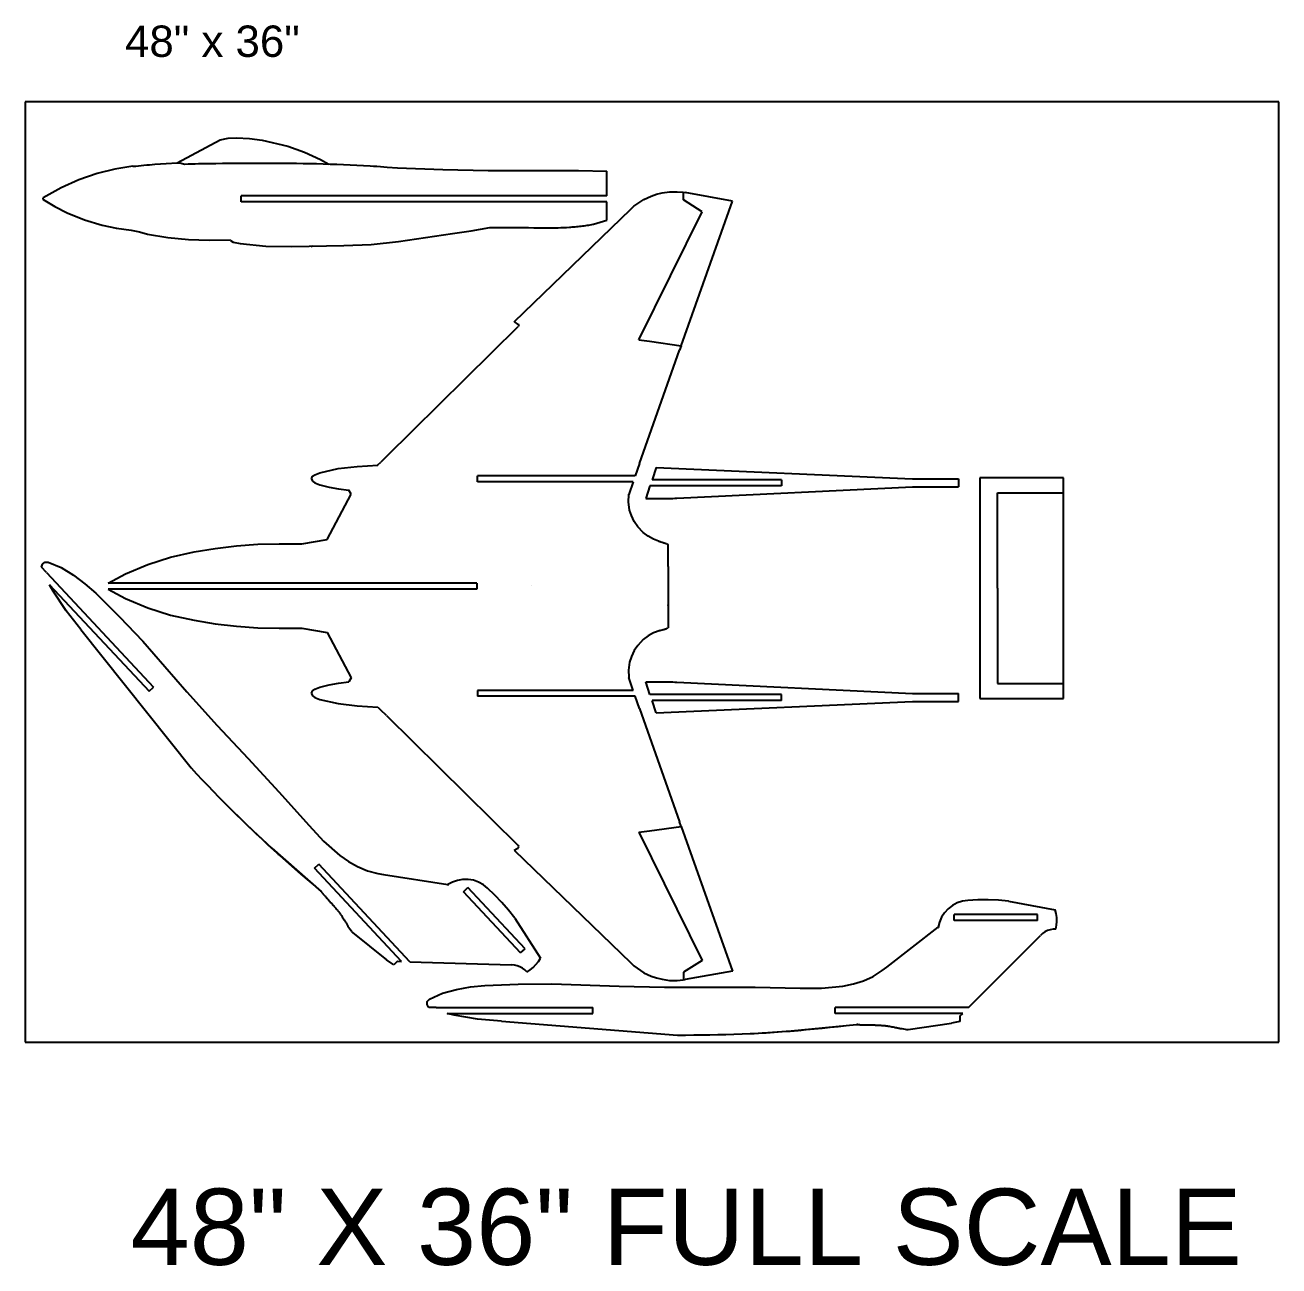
# Model space of a CAD drawing. Header units: inches. Extents: x 17 to 413, y 34 to 164.
# Drawn here: x 207.05 to 255.05, y 35.82 to 83.33 of the extents above; entities that cross this region are included whole.
import ezdxf

# ---------------------------------------------------------------- set-up
doc = ezdxf.new("R2010")
doc.units = ezdxf.units.IN
doc.header["$MEASUREMENT"] = 0
doc.linetypes.add('CENTERX2', pattern=[4, 2.5, -0.5, 0.5, -0.5])
for name, color, linetype in [('GLASS', 120, 'Continuous'), ('Layer 1', 7, 'Continuous'), ('MISC', 210, 'CENTERX2')]:
    doc.layers.add(name, color=color, linetype=linetype)
doc.styles.get("Standard").update_dxf_attribs({"font": 'arial.ttf'})

msp = doc.modelspace()

# ---------------------------------------------------------------- linework, layer by layer
at = {"linetype": 'Continuous'}
for p, q in [((229.32042, 76.78847), (215.32042, 76.78847)), ((215.32042, 76.56027), (215.32042, 76.78847)), ((229.32042, 76.56027), (215.32042, 76.56027)), ((230.35993, 76.3932), (230.73861, 76.65286)), ((211.17815, 75.46694), (211.43182, 75.40512)), ((214.91436, 75.08366), (214.89576, 75.10341)), ((225.77026, 71.96377), (225.88711, 71.89236)), ((230.54819, 71.27783), (230.95717, 71.21889)), ((232.16573, 71.04861), (232.10404, 70.87535)), ((220.88198, 66.80729), (220.66775, 66.59523)), ((220.55739, 66.4892), (220.55125, 66.48302)), ((230.56983, 66.54114), (230.41039, 66.07099)), ((231.21211, 66.38312), (231.05136, 65.91298)), ((230.333, 65.84279), (230.16604, 65.3505)), ((236.01234, 65.91298), (231.05136, 65.91298)), ((236.01234, 65.91298), (236.01234, 65.68478)), ((241.02763, 65.95251), (242.78689, 65.95251)), ((242.78689, 65.95251), (242.78689, 65.64741)), ((243.59891, 65.99354), (243.59891, 57.54354)), ((246.79891, 65.99354), (243.59891, 65.99354)), ((246.79891, 57.54354), (246.79891, 65.99354)), ((219.05018, 65.56752), (219.44297, 65.51763)), ((230.97333, 65.68478), (230.80962, 65.20598)), ((236.01234, 65.68478), (230.97333, 65.68478)), ((241.02763, 65.64741), (242.78689, 65.64741)), ((244.27474, 61.76854), (244.27474, 65.42352)), ((244.27474, 65.42352), (246.79891, 65.42352)), ((216.7793, 63.46758), (217.65125, 63.46758)), ((231.6626, 62.59642), (231.6626, 61.10335)), ((224.3386, 61.96398), (210.23696, 61.96398)), ((224.3386, 61.96398), (224.3386, 61.73578)), ((224.3386, 61.73578), (210.23696, 61.73578)), ((244.27474, 61.76854), (244.27474, 58.11355)), ((209.19072, 60.1829), (213.40556, 54.88544)), ((216.7793, 60.23218), (217.65125, 60.23218)), ((219.05018, 58.13225), (219.44297, 58.18214)), ((230.333, 57.85697), (230.16604, 58.34927)), ((230.97333, 57.69896), (230.80962, 58.17776)), ((244.27474, 58.11355), (246.79891, 58.11355)), ((230.56983, 57.15863), (230.41039, 57.62877)), ((236.01234, 57.69896), (230.97333, 57.69896)), ((236.01234, 57.47076), (236.01234, 57.69896)), ((241.02763, 57.73633), (242.78689, 57.73633)), ((242.78689, 57.43123), (242.78689, 57.73633)), ((220.55739, 57.21056), (220.55125, 57.21674)), ((231.21211, 57.00062), (231.05136, 57.47076)), ((236.01234, 57.47076), (231.05136, 57.47076)), ((241.02763, 57.43123), (242.78689, 57.43123)), ((243.59891, 57.54354), (246.79891, 57.54354)), ((220.88198, 56.89248), (220.66775, 57.10454)), ((232.16573, 52.65116), (232.10404, 52.82442)), ((230.54819, 52.42194), (230.95717, 52.48088)), ((225.77026, 51.73599), (225.88711, 51.8074)), ((218.12739, 51.0497), (218.29413, 51.2055)), ((221.46336, 47.47927), (218.12739, 51.0497)), ((221.78524, 47.46902), (218.29413, 51.2055)), ((223.83734, 50.14905), (223.92071, 50.22695)), ((226.02201, 47.81083), (223.83734, 50.14905)), ((242.61381, 49.04782), (242.61381, 49.16192)), ((245.81381, 49.04782), (242.61381, 49.04782)), ((245.81381, 49.04782), (245.81381, 49.16192)), ((226.02201, 47.81083), (226.10538, 47.88873)), ((230.35993, 47.30657), (230.73861, 47.04691)), ((243.17111, 45.71869), (238.05748, 45.71869)), ((238.05748, 45.49049), (238.05748, 45.71869)), ((225.28279, 45.19584), (232.03111, 44.65897)), ((242.94386, 45.49049), (238.05748, 45.49049))]:
    msp.add_line(p, q, dxfattribs=at)
at = {"layer": 'GLASS', "color": 7}
for p, q in [((216.49134, 51.81884), (218.3799, 50.15418)), ((217.37913, 51.02561), (217.61104, 50.82177)), ((217.61104, 50.82177), (217.84454, 50.61941)), ((217.84454, 50.61941), (218.07656, 50.41862)), ((236.37853, 44.82013), (238.88423, 45.06361)), ((237.56424, 44.92729), (237.87151, 44.95758)), ((237.87151, 44.95758), (238.17879, 44.99004)), ((238.17879, 44.99004), (238.4839, 45.0225))]:
    msp.add_line(p, q, dxfattribs=at)
at = {"layer": 'Layer 1', "color": 7}
for p, q in [((212.86993, 78.05705), (214.51275, 78.9356)), ((214.51275, 78.9356), (214.82196, 78.99612)), ((214.82196, 78.99612), (215.13817, 79.01134)), ((215.13817, 79.01134), (215.6372, 78.98767)), ((215.6372, 78.98767), (216.13176, 78.91878)), ((216.13176, 78.91878), (217.10324, 78.68473)), ((217.10324, 78.68473), (217.7413, 78.46062)), ((217.7413, 78.46062), (218.3537, 78.17392)), ((210.48643, 77.80483), (209.80571, 77.63765)), ((211.17815, 77.91859), (210.48643, 77.80483)), ((211.17815, 77.91859), (211.28419, 77.92941)), ((211.28419, 77.92941), (211.38805, 77.94239)), ((211.38805, 77.94239), (211.49409, 77.95321)), ((211.49409, 77.95321), (211.60012, 77.96403)), ((211.60012, 77.96403), (211.70615, 77.97269)), ((211.70615, 77.97269), (211.81218, 77.98134)), ((211.81218, 77.98134), (212.02208, 77.99865)), ((212.02208, 77.99865), (212.23414, 78.0138)), ((212.23414, 78.0138), (212.44621, 78.02895)), ((212.44621, 78.02895), (212.87034, 78.05708)), ((212.86993, 78.05705), (213.01965, 78.0381)), ((213.01965, 78.0381), (213.15814, 78.00514)), ((213.15814, 78.00514), (213.29446, 78.01164)), ((213.29446, 78.01164), (213.42863, 78.0138)), ((213.42863, 78.0138), (213.56279, 78.01813)), ((213.56279, 78.01813), (213.69479, 78.02246)), ((213.69479, 78.02246), (213.82679, 78.02462)), ((213.82679, 78.02462), (213.95878, 78.02679)), ((213.95878, 78.02679), (214.08862, 78.02895)), ((214.08862, 78.02895), (214.21845, 78.03112)), ((214.21845, 78.03112), (214.34829, 78.03112)), ((214.34829, 78.03112), (214.6058, 78.03329)), ((214.6058, 78.03329), (214.8633, 78.03545)), ((214.8633, 78.03545), (215.37831, 78.03978)), ((215.37831, 78.03978), (215.89332, 78.04195)), ((215.89332, 78.04195), (216.15083, 78.04195)), ((216.15083, 78.04195), (216.40834, 78.04411)), ((216.40834, 78.04411), (216.66584, 78.04195)), ((216.66584, 78.04195), (216.92335, 78.04195)), ((216.92335, 78.04195), (217.17869, 78.03978)), ((217.17869, 78.03978), (217.4362, 78.03545)), ((217.4362, 78.03545), (217.6937, 78.03113)), ((217.6937, 78.03113), (217.95121, 78.0268)), ((217.95121, 78.0268), (218.20871, 78.02031)), ((218.20871, 78.02031), (218.46622, 78.01382)), ((218.3537, 78.17392), (218.67612, 78.00731)), ((218.46622, 78.01382), (218.72373, 78.00516)), ((218.72373, 78.00516), (218.97907, 77.99651)), ((218.97907, 77.99651), (219.23657, 77.98569)), ((219.23657, 77.98569), (219.49408, 77.97487)), ((219.49408, 77.97487), (219.75159, 77.96405)), ((219.75159, 77.96405), (220.00909, 77.95106)), ((220.00909, 77.95106), (220.2666, 77.93592)), ((220.2666, 77.93592), (220.39427, 77.92726)), ((220.39427, 77.92726), (220.52194, 77.91861)), ((220.52194, 77.91861), (220.65178, 77.90995)), ((220.65178, 77.90995), (220.77945, 77.89913)), ((220.77945, 77.89913), (220.90712, 77.88831)), ((220.90712, 77.88831), (221.31339, 77.85565)), ((221.31339, 77.85565), (223.03857, 77.79742)), ((223.03857, 77.79742), (224.77295, 77.7647)), ((224.77295, 77.7647), (226.50779, 77.76404)), ((226.50779, 77.76404), (228.2426, 77.75971)), ((209.10699, 77.39719), (208.43272, 77.09486)), ((209.80571, 77.63765), (209.10699, 77.39719)), ((228.2426, 77.75971), (229.32042, 77.73253)), ((208.43272, 77.09486), (207.74402, 76.70683)), ((231.01312, 76.77976), (231.21599, 76.85038)), ((231.21599, 76.85038), (231.4361, 76.90441)), ((231.4361, 76.90441), (231.71693, 76.9452)), ((231.71693, 76.9452), (232.01096, 76.94635)), ((232.01096, 76.94635), (232.24586, 76.92431)), ((232.24586, 76.92431), (232.32043, 76.91468)), ((232.25119, 76.63771), (232.25119, 76.92551)), ((234.12947, 76.58794), (232.32043, 76.91469)), ((207.73104, 76.69384), (207.72454, 76.67437)), ((207.72454, 76.67437), (207.73104, 76.65706)), ((207.74402, 76.70683), (207.73104, 76.69384)), ((207.73104, 76.65706), (207.74402, 76.64408)), ((207.74402, 76.64408), (208.19232, 76.37884)), ((208.19232, 76.37884), (208.65697, 76.14348)), ((230.23442, 76.27851), (230.35993, 76.3932)), ((230.73861, 76.65286), (231.01312, 76.77976)), ((232.16573, 71.04861), (234.12947, 76.58794)), ((232.96528, 76.17897), (232.25119, 76.63771)), ((208.65697, 76.14348), (209.31995, 75.87345)), ((209.31995, 75.87345), (210.00544, 75.66717)), ((225.77026, 71.96377), (230.23442, 76.27851)), ((228.81231, 75.70271), (229.32042, 75.8549)), ((230.54819, 71.27783), (232.96528, 76.17897)), ((210.00544, 75.66717), (210.55511, 75.55062)), ((210.5398, 75.54051), (210.57658, 75.54483)), ((210.55511, 75.55062), (211.11179, 75.4744)), ((211.11179, 75.4744), (211.17815, 75.46694)), ((211.43182, 75.40512), (211.73402, 75.32289)), ((223.40728, 75.35207), (224.12797, 75.4523)), ((224.12797, 75.4523), (224.84328, 75.58164)), ((224.84328, 75.58164), (224.95148, 75.57945)), ((224.95148, 75.57945), (225.05967, 75.57729)), ((225.05967, 75.57729), (225.27173, 75.57512)), ((225.27173, 75.57512), (225.48163, 75.57296)), ((225.48163, 75.57296), (225.6937, 75.57079)), ((225.6937, 75.57079), (225.9036, 75.57079)), ((225.9036, 75.57079), (226.11133, 75.57079)), ((226.11133, 75.57079), (226.31907, 75.57079)), ((226.31907, 75.57079), (226.52464, 75.56863)), ((226.52464, 75.56863), (226.73021, 75.56646)), ((226.73021, 75.56646), (226.93579, 75.5643)), ((226.93579, 75.5643), (227.03965, 75.5643)), ((227.03965, 75.5643), (227.14352, 75.5643)), ((227.14352, 75.5643), (227.24739, 75.5643)), ((227.24739, 75.5643), (227.35126, 75.56646)), ((227.35126, 75.56646), (227.45729, 75.56863)), ((227.45729, 75.56863), (227.56332, 75.57296)), ((227.56332, 75.57296), (227.66935, 75.57729)), ((227.66935, 75.57729), (227.77971, 75.58161)), ((227.77971, 75.58161), (227.88791, 75.5881)), ((227.88791, 75.5881), (227.94417, 75.59243)), ((227.89449, 75.58861), (227.89642, 75.58866)), ((227.89642, 75.58866), (227.89846, 75.58892)), ((227.94417, 75.59243), (227.99827, 75.59676)), ((227.99827, 75.59676), (228.05453, 75.60108)), ((228.05453, 75.60108), (228.11079, 75.60541)), ((228.11079, 75.60541), (228.16922, 75.60974)), ((228.16922, 75.60974), (228.22548, 75.61623)), ((228.22548, 75.61623), (228.28391, 75.62272)), ((228.28391, 75.62272), (228.34017, 75.62921)), ((228.34017, 75.62921), (228.39859, 75.6357)), ((228.39859, 75.6357), (228.45702, 75.64436)), ((228.45702, 75.64436), (228.51544, 75.65085)), ((228.51544, 75.65085), (228.57387, 75.65951)), ((228.57387, 75.65951), (228.6323, 75.67033)), ((228.6323, 75.67033), (228.68856, 75.67898)), ((228.68856, 75.67898), (228.74698, 75.6898)), ((228.74698, 75.6898), (228.80324, 75.70062)), ((228.80324, 75.70062), (228.81231, 75.70271)), ((211.73402, 75.32289), (212.5185, 75.19074)), ((212.07401, 75.26137), (212.07401, 75.25055)), ((212.5185, 75.19074), (213.31012, 75.11439)), ((213.31012, 75.11439), (214.10277, 75.08997)), ((214.10277, 75.08997), (214.89576, 75.10341)), ((214.91436, 75.08366), (215.02069, 75.01387)), ((215.02069, 75.01387), (215.28219, 74.95766)), ((215.28219, 74.95766), (216.27306, 74.86517)), ((217.2677, 74.8554), (219.25888, 74.89136)), ((219.25888, 74.89136), (220.30273, 74.93)), ((220.30273, 74.93), (221.34003, 75.0468)), ((221.34003, 75.0468), (223.40728, 75.35207)), ((216.27306, 74.86517), (217.2677, 74.8554)), ((217.9846, 74.84608), (218.06373, 74.8762)), ((220.88198, 66.80729), (225.93039, 71.78201)), ((225.88711, 71.89236), (225.92174, 71.88155)), ((225.92174, 71.88155), (225.94554, 71.85342)), ((225.94987, 71.81447), (225.93039, 71.78201)), ((225.94554, 71.85342), (225.94987, 71.81447)), ((230.95717, 71.21889), (232.16573, 71.04861)), ((231.02858, 67.84162), (232.10404, 70.87535)), ((230.56983, 66.54114), (231.02858, 67.84162)), ((218.33333, 66.18977), (219.04084, 66.34612)), ((219.04084, 66.34612), (219.76144, 66.43225)), ((219.76144, 66.43225), (220.55125, 66.48302)), ((220.55739, 66.4892), (220.66775, 66.59523)), ((218.01912, 65.95689), (218.05574, 66.05176)), ((218.01912, 65.95689), (218.05663, 65.86263)), ((218.05574, 66.05176), (218.13669, 66.1121)), ((218.05663, 65.86263), (218.13706, 65.80236)), ((218.13669, 66.1121), (218.33333, 66.18977)), ((218.13706, 65.80236), (218.33353, 65.72674)), ((218.33353, 65.72674), (218.68847, 65.63205)), ((218.61636, 63.63074), (219.53386, 65.36183)), ((218.68847, 65.63205), (219.05018, 65.56752)), ((219.53386, 65.36183), (219.44297, 65.51763)), ((230.15219, 65.06859), (230.16475, 65.337)), ((230.16475, 65.337), (230.16734, 65.36399)), ((230.1946, 64.75887), (230.15219, 65.06859)), ((230.25919, 64.5468), (230.1946, 64.75887)), ((230.36633, 64.32291), (230.25919, 64.5468)), ((230.50143, 64.12034), (230.36633, 64.32291)), ((230.70753, 63.90207), (230.50143, 64.12034)), ((230.90324, 63.75485), (230.70753, 63.90207)), ((214.32871, 63.29172), (215.14276, 63.38826)), ((215.14276, 63.38826), (215.96034, 63.44732)), ((215.96034, 63.44732), (216.7793, 63.46758)), ((217.65125, 63.46758), (218.61636, 63.63074)), ((231.10632, 63.64417), (230.90324, 63.75485)), ((231.36831, 63.54851), (231.10632, 63.64417)), ((231.30123, 63.56583), (231.34884, 63.55285)), ((231.34884, 63.55285), (231.39428, 63.54203)), ((231.39428, 63.54203), (231.43972, 63.52905)), ((231.43972, 63.52905), (231.483, 63.51606)), ((231.483, 63.51606), (231.50247, 63.50957)), ((231.50247, 63.50957), (231.52411, 63.50308)), ((231.52411, 63.50308), (231.54359, 63.49659)), ((231.54359, 63.49659), (231.56306, 63.4901)), ((231.56306, 63.4901), (231.58038, 63.48144)), ((231.58038, 63.48144), (231.59985, 63.47495)), ((231.59985, 63.47495), (231.615, 63.46846)), ((231.615, 63.46846), (231.63231, 63.4598)), ((231.63231, 63.4598), (231.64746, 63.45331)), ((231.64746, 63.45331), (231.6626, 63.44466)), ((231.6626, 62.59642), (231.6626, 63.44465)), ((231.6626, 62.59642), (231.6626, 63.44465)), ((211.74355, 62.68095), (212.62072, 62.96076)), ((212.62072, 62.96076), (213.52034, 63.15902)), ((213.52034, 63.15902), (214.32871, 63.29172)), ((207.67381, 62.57928), (207.71286, 62.69408)), ((207.6752, 62.57078), (207.67381, 62.57928)), ((207.71286, 62.69408), (207.80206, 62.76575)), ((207.80206, 62.76575), (207.93173, 62.76301)), ((207.93173, 62.76301), (208.43455, 62.55481)), ((208.43455, 62.55481), (208.90223, 62.2717)), ((210.89624, 62.32101), (211.74355, 62.68095)), ((231.6626, 62.59642), (231.6626, 62.58127)), ((231.6626, 62.58127), (231.6626, 62.56612)), ((208.90223, 62.2717), (209.34016, 61.93885)), ((209.34016, 61.93885), (209.75372, 61.58144)), ((210.23696, 61.96398), (210.89624, 62.32101)), ((208.12227, 61.65212), (207.99012, 61.89947)), ((208.62765, 60.89764), (208.12227, 61.65212)), ((209.75372, 61.58144), (210.6687, 60.67668)), ((210.23696, 61.73578), (210.89624, 61.37876)), ((226.42377, 61.85854), (226.42376, 61.85854)), ((210.89624, 61.37876), (211.74355, 61.01882)), ((211.74355, 61.01882), (212.62072, 60.73901)), ((231.6626, 61.1185), (231.6626, 61.13365)), ((231.6626, 61.10335), (231.6626, 61.1185)), ((231.6626, 61.10335), (231.6626, 60.25512)), ((231.6626, 61.10335), (231.6626, 60.25512)), ((209.19072, 60.1829), (208.62765, 60.89764)), ((210.6687, 60.67668), (211.55193, 59.74133)), ((212.62072, 60.73901), (213.52034, 60.54075)), ((213.52034, 60.54075), (214.32871, 60.40805)), ((214.32871, 60.40805), (215.14276, 60.31151)), ((215.14276, 60.31151), (215.96034, 60.25244)), ((215.96034, 60.25244), (216.7793, 60.23218)), ((217.65125, 60.23218), (218.61636, 60.06903)), ((218.61636, 60.06903), (219.53386, 58.33794)), ((231.10632, 60.05559), (230.90324, 59.94491)), ((231.36831, 60.15125), (231.10632, 60.05559)), ((231.30123, 60.13393), (231.34884, 60.14692)), ((231.34884, 60.14692), (231.39428, 60.15774)), ((231.39428, 60.15774), (231.43972, 60.17072)), ((231.43972, 60.17072), (231.483, 60.1837)), ((231.483, 60.1837), (231.50247, 60.19019)), ((231.50247, 60.19019), (231.52411, 60.19669)), ((231.52411, 60.19669), (231.54359, 60.20318)), ((231.54359, 60.20318), (231.56306, 60.20967)), ((231.56306, 60.20967), (231.58038, 60.21832)), ((231.58038, 60.21832), (231.59985, 60.22482)), ((231.59985, 60.22482), (231.615, 60.23131)), ((231.615, 60.23131), (231.63231, 60.23996)), ((231.63231, 60.23996), (231.64746, 60.24646)), ((231.64746, 60.24646), (231.6626, 60.25511)), ((211.55193, 59.74133), (213.24431, 57.80286)), ((230.50143, 59.57942), (230.36633, 59.37686)), ((230.70753, 59.79769), (230.50143, 59.57942)), ((230.90324, 59.94491), (230.70753, 59.79769)), ((230.25919, 59.15296), (230.1946, 58.9409)), ((230.36633, 59.37686), (230.25919, 59.15296)), ((230.1946, 58.9409), (230.15219, 58.63118)), ((230.15219, 58.63118), (230.16475, 58.36276)), ((218.68847, 58.06771), (219.05018, 58.13225)), ((219.53386, 58.33794), (219.44297, 58.18214)), ((230.16475, 58.36276), (230.16734, 58.33577)), ((213.24431, 57.80286), (214.40447, 56.51322)), ((218.01912, 57.74287), (218.05663, 57.83714)), ((218.01912, 57.74287), (218.05574, 57.648)), ((218.05574, 57.648), (218.13669, 57.58766)), ((218.05663, 57.83714), (218.13706, 57.8974)), ((218.13706, 57.8974), (218.33353, 57.97303)), ((218.33353, 57.97303), (218.68847, 58.06771)), ((218.13669, 57.58766), (218.33333, 57.51)), ((218.33333, 57.51), (219.04084, 57.35364)), ((219.04084, 57.35364), (219.76144, 57.26752)), ((219.76144, 57.26752), (220.55125, 57.21674)), ((220.55739, 57.21056), (220.66775, 57.10454)), ((230.56983, 57.15863), (231.02858, 55.85815)), ((220.88198, 56.89248), (225.93039, 51.91776)), ((214.40447, 56.51322), (215.58838, 55.24514)), ((231.02858, 55.85815), (232.10404, 52.82442)), ((215.58838, 55.24514), (216.76958, 53.97458)), ((213.40556, 54.88544), (213.61692, 54.6624)), ((213.61692, 54.6624), (213.82976, 54.43777)), ((213.82976, 54.43777), (214.0427, 54.2162)), ((214.0427, 54.2162), (214.25564, 53.99463)), ((214.25564, 53.99463), (214.47164, 53.77296)), ((214.47164, 53.77296), (214.68775, 53.55434)), ((216.76958, 53.97458), (217.92162, 52.67752)), ((214.68775, 53.55434), (214.90385, 53.33573)), ((214.68775, 53.55434), (215.5765, 52.67282)), ((214.90385, 53.33573), (215.12301, 53.11701)), ((215.12301, 53.11701), (215.34228, 52.90135)), ((215.34228, 52.90135), (215.45191, 52.79352)), ((215.45191, 52.79352), (215.56313, 52.68717)), ((215.56313, 52.68717), (215.67434, 52.58081)), ((215.5765, 52.67282), (216.49134, 51.81884)), ((215.67434, 52.58081), (215.78555, 52.47446)), ((215.78555, 52.47446), (215.89677, 52.36811)), ((215.89677, 52.36811), (216.00956, 52.26323)), ((217.92162, 52.67752), (218.48002, 52.08316)), ((230.54819, 52.42194), (232.96528, 47.52079)), ((230.95717, 52.48088), (232.16573, 52.65116)), ((232.16573, 52.65116), (234.12947, 47.11182)), ((216.00956, 52.26323), (216.12078, 52.15688)), ((216.12078, 52.15688), (216.23357, 52.052)), ((216.23357, 52.052), (216.34795, 51.94861)), ((216.34795, 51.94861), (216.46075, 51.84373)), ((216.46075, 51.84373), (216.68802, 51.63851)), ((218.48002, 52.08316), (219.09462, 51.53925)), ((225.92174, 51.81822), (225.94554, 51.84635)), ((225.94987, 51.8853), (225.93039, 51.91776)), ((225.94554, 51.84635), (225.94987, 51.8853)), ((216.68802, 51.63851), (216.91836, 51.43319)), ((216.73678, 51.58634), (216.76526, 51.56854)), ((216.91836, 51.43319), (217.14869, 51.22788)), ((219.09462, 51.53925), (219.42796, 51.30553)), ((225.77026, 51.73599), (230.23442, 47.42126)), ((225.88711, 51.8074), (225.92174, 51.81822)), ((217.14869, 51.22788), (217.37913, 51.02561)), ((219.42796, 51.30553), (219.78129, 51.1076)), ((219.78129, 51.1076), (220.15661, 50.95318)), ((220.15661, 50.95318), (220.55589, 50.85)), ((220.55589, 50.85), (220.77204, 50.80781)), ((220.77205, 50.80782), (223.22983, 50.41815)), ((223.22983, 50.41815), (223.22931, 50.40286)), ((223.22931, 50.40286), (223.23027, 50.38598)), ((223.41099, 50.51548), (223.22983, 50.41815)), ((223.6013, 50.58257), (223.41099, 50.51548)), ((223.7991, 50.61646), (223.6013, 50.58257)), ((224.00946, 50.61971), (223.7991, 50.61646)), ((224.21145, 50.58422), (224.00946, 50.61971)), ((224.409, 50.51798), (224.21145, 50.58422)), ((224.59539, 50.41617), (224.409, 50.51798)), ((224.75793, 50.28817), (224.59539, 50.41617)), ((218.3799, 50.15418), (218.38138, 50.15259)), ((218.38138, 50.15259), (218.38433, 50.14943)), ((218.38433, 50.14943), (218.38718, 50.14321)), ((218.38718, 50.14321), (218.39161, 50.13847)), ((218.39045, 50.14923), (218.38898, 50.15081)), ((218.39341, 50.14607), (218.39045, 50.14923)), ((218.39161, 50.13847), (218.39752, 50.13214)), ((218.39636, 50.14291), (218.39341, 50.14607)), ((218.4009, 50.14122), (218.39636, 50.14291)), ((218.39752, 50.13214), (218.40491, 50.12424)), ((218.40533, 50.13648), (218.4009, 50.14122)), ((218.40491, 50.12424), (218.41219, 50.11327)), ((218.40976, 50.13174), (218.40533, 50.13648)), ((218.41419, 50.12699), (218.40976, 50.13174)), ((218.41219, 50.11327), (218.42106, 50.10378)), ((218.42106, 50.10378), (218.4314, 50.09272)), ((218.4314, 50.09272), (218.44322, 50.08007)), ((218.44322, 50.08007), (218.45356, 50.069)), ((218.45356, 50.069), (218.46527, 50.05329)), ((218.46527, 50.05329), (218.47857, 50.03906)), ((218.47857, 50.03906), (218.49186, 50.02483)), ((218.49186, 50.02483), (218.50663, 50.00902)), ((218.50663, 50.00902), (218.52141, 49.9932)), ((218.52141, 49.9932), (218.5346, 49.97591)), ((218.5346, 49.97591), (218.55085, 49.95852)), ((218.55085, 49.95852), (218.5671, 49.94113)), ((218.5671, 49.94113), (218.58483, 49.92216)), ((218.58483, 49.92216), (218.61722, 49.88431)), ((225.0366, 50.01844), (224.75793, 50.28817)), ((225.30557, 49.73373), (225.0366, 50.01844)), ((218.61722, 49.88431), (218.65268, 49.84636)), ((218.65268, 49.84636), (218.72201, 49.76899)), ((218.72201, 49.76899), (218.75736, 49.72798)), ((218.75736, 49.72798), (218.79133, 49.69161)), ((218.79133, 49.69161), (218.82521, 49.65219)), ((218.82521, 49.65219), (218.84146, 49.63479)), ((218.84146, 49.63479), (218.85613, 49.61592)), ((218.85613, 49.61592), (218.87238, 49.59853)), ((218.87238, 49.59853), (218.88715, 49.58272)), ((218.88715, 49.58272), (218.90182, 49.56385)), ((218.90182, 49.56385), (218.91659, 49.54803)), ((218.91659, 49.54803), (218.9283, 49.53232)), ((218.9283, 49.53232), (218.94308, 49.51651)), ((218.94308, 49.51651), (218.96809, 49.48657)), ((218.96809, 49.48657), (218.99309, 49.45663)), ((218.99309, 49.45663), (219.01505, 49.4268)), ((225.56043, 49.43878), (225.30557, 49.73373)), ((242.38741, 49.49491), (242.24617, 49.33898)), ((242.55124, 49.61827), (242.38741, 49.49491)), ((242.73451, 49.7174), (242.55124, 49.61827)), ((242.93615, 49.78408), (242.73451, 49.7174)), ((243.14065, 49.81546), (242.93615, 49.78408)), ((243.52799, 49.83493), (243.14065, 49.81546)), ((243.91965, 49.8371), (243.52799, 49.83493)), ((244.30916, 49.82195), (243.91965, 49.8371)), ((244.6965, 49.79166), (244.30916, 49.82195)), ((244.6965, 49.79166), (246.49039, 49.46059)), ((246.52284, 49.31344), (246.49038, 49.46059)), ((219.01505, 49.4268), (219.0371, 49.40002)), ((219.0371, 49.40002), (219.05768, 49.37483)), ((219.05768, 49.37483), (219.07668, 49.34815)), ((219.07668, 49.34815), (219.09578, 49.32454)), ((219.09578, 49.32454), (219.11182, 49.30103)), ((219.11182, 49.30103), (219.12944, 49.279)), ((219.12944, 49.279), (219.14548, 49.25549)), ((219.14548, 49.25549), (219.16005, 49.23356)), ((219.16005, 49.23356), (219.1762, 49.21311)), ((219.1762, 49.21311), (219.19076, 49.19118)), ((219.19076, 49.19118), (219.21694, 49.15048)), ((219.21694, 49.15048), (219.24311, 49.10979)), ((219.24311, 49.10979), (219.26771, 49.06762)), ((219.26771, 49.06762), (219.29378, 49.02386)), ((219.29378, 49.02386), (219.30835, 49.00194)), ((219.30835, 49.00194), (219.32144, 48.98159)), ((219.32144, 48.98159), (219.3359, 48.9566)), ((225.80273, 49.13507), (225.56043, 49.43878)), ((225.80273, 49.13507), (226.78552, 47.59827)), ((242.05498, 48.98645), (242.00243, 48.78763)), ((242.1359, 49.17131), (242.05498, 48.98645)), ((242.24617, 49.33898), (242.1359, 49.17131)), ((246.54232, 49.16414), (246.52284, 49.31344)), ((246.53583, 48.86336), (246.54449, 49.01267)), ((246.54449, 49.01267), (246.54232, 49.16414)), ((219.3359, 48.9566), (219.34888, 48.9332)), ((219.34888, 48.9332), (219.36493, 48.90969)), ((219.36493, 48.90969), (219.37939, 48.8847)), ((219.37939, 48.8847), (219.39543, 48.86119)), ((219.39543, 48.86119), (219.41137, 48.83462)), ((219.41137, 48.83462), (219.44483, 48.78297)), ((219.44483, 48.78297), (219.47829, 48.73131)), ((219.47829, 48.73131), (219.51481, 48.67954)), ((219.51481, 48.67954), (219.54985, 48.62936)), ((219.54985, 48.62936), (219.56737, 48.60427)), ((219.56737, 48.60427), (219.58647, 48.58066)), ((240.03975, 47.25778), (242.00243, 48.78763)), ((242.00243, 48.78763), (242.01325, 48.77681)), ((242.01325, 48.77681), (242.02623, 48.76599)), ((246.00134, 48.5496), (245.91695, 48.47603)), ((246.09223, 48.61019), (246.00134, 48.5496)), ((246.1896, 48.65779), (246.09223, 48.61019)), ((246.29347, 48.69242), (246.1896, 48.65779)), ((246.40167, 48.71405), (246.29347, 48.69242)), ((246.51203, 48.72055), (246.40167, 48.71405)), ((246.51203, 48.72055), (246.50553, 48.72055)), ((246.50986, 48.71405), (246.53583, 48.86336)), ((243.17111, 45.71869), (245.91695, 48.47603)), ((221.16568, 47.34939), (220.89216, 47.53509)), ((226.70016, 47.4741), (226.78552, 47.59827)), ((232.96528, 47.52079), (232.25119, 47.06205)), ((221.30992, 47.48416), (221.46336, 47.47927)), ((221.78524, 47.46902), (225.67462, 47.34511)), ((225.78599, 47.33367), (225.67462, 47.34511)), ((225.89231, 47.30863), (225.78599, 47.33367)), ((225.99358, 47.26998), (225.89231, 47.30863)), ((226.08979, 47.21772), (225.99358, 47.26998)), ((226.17946, 47.15343), (226.08979, 47.21772)), ((226.25955, 47.07723), (226.17946, 47.15343)), ((226.25333, 47.07438), (226.38015, 47.15733)), ((226.25955, 47.07723), (226.25512, 47.08197)), ((226.38015, 47.15733), (226.49516, 47.25294)), ((226.49516, 47.25294), (226.60436, 47.35793)), ((226.60436, 47.35793), (226.70016, 47.4741)), ((230.23442, 47.42126), (230.35993, 47.30657)), ((230.73861, 47.04691), (231.01312, 46.92)), ((232.25119, 47.06205), (232.25119, 46.77426)), ((234.12947, 47.11182), (232.32043, 46.78508)), ((239.51338, 46.90732), (239.86136, 47.12863)), ((239.86136, 47.12863), (240.03976, 47.25776)), ((224.10176, 46.50383), (224.64526, 46.56201)), ((224.64526, 46.56201), (225.93102, 46.61289)), ((225.93102, 46.61289), (227.21746, 46.61969)), ((227.21746, 46.61969), (229.78929, 46.53289)), ((231.01312, 46.92), (231.21599, 46.84939)), ((231.21599, 46.84939), (231.4361, 46.79535)), ((231.4361, 46.79535), (231.71693, 46.75457)), ((231.71693, 46.75457), (232.01096, 46.75342)), ((232.01096, 46.75342), (232.24586, 46.77546)), ((232.24586, 46.77546), (232.32043, 46.78508)), ((238.36011, 46.53145), (238.75846, 46.61545)), ((238.75846, 46.61545), (239.14431, 46.7385)), ((239.14431, 46.7385), (239.51338, 46.90732)), ((222.53801, 46.03736), (223.03342, 46.26263)), ((223.03342, 46.26263), (223.55957, 46.41108)), ((223.55957, 46.41108), (224.10176, 46.50383)), ((229.78929, 46.53289), (231.52367, 46.50016)), ((231.52367, 46.50016), (233.25851, 46.49951)), ((233.25851, 46.49951), (234.99331, 46.49518)), ((234.99331, 46.49518), (236.72757, 46.45145)), ((236.72757, 46.45145), (237.54309, 46.45369)), ((237.54309, 46.45369), (238.36011, 46.53145)), ((222.43895, 45.83038), (222.44748, 45.94449)), ((222.49618, 45.72347), (222.43895, 45.83038)), ((222.44748, 45.94449), (222.53801, 46.03736)), ((222.50334, 45.71869), (222.49618, 45.72347)), ((223.47981, 45.41818), (223.20886, 45.49049)), ((224.37613, 45.27237), (223.47981, 45.41818)), ((225.28279, 45.19584), (224.37613, 45.27237)), ((242.83553, 45.18431), (242.51311, 45.11123)), ((242.83553, 45.38171), (242.94386, 45.49049)), ((232.03111, 44.65897), (232.33838, 44.66113)), ((232.33838, 44.66113), (232.64782, 44.6633)), ((232.64782, 44.6633), (232.9551, 44.66763)), ((232.9551, 44.66763), (233.26238, 44.67195)), ((233.26238, 44.67195), (233.57181, 44.67845)), ((233.57181, 44.67845), (233.87909, 44.6871)), ((233.87909, 44.6871), (235.12997, 44.73468)), ((233.87909, 44.6871), (234.18637, 44.69576)), ((234.18637, 44.69576), (234.49581, 44.70658)), ((234.49581, 44.70658), (234.80308, 44.71956)), ((234.80308, 44.71956), (234.95672, 44.72605)), ((234.95672, 44.72605), (235.11036, 44.73471)), ((235.11036, 44.73471), (235.264, 44.74336)), ((235.12997, 44.73468), (236.37853, 44.82013)), ((235.264, 44.74336), (235.41763, 44.75202)), ((235.41763, 44.75202), (235.57127, 44.76067)), ((235.57127, 44.76067), (235.72491, 44.77149)), ((235.72491, 44.77149), (235.87855, 44.78015)), ((235.87855, 44.78015), (236.03219, 44.79097)), ((236.03219, 44.79097), (236.18582, 44.80395)), ((236.18582, 44.80395), (236.33946, 44.81477)), ((236.33946, 44.81477), (236.64457, 44.84074)), ((236.64457, 44.84074), (236.95185, 44.86887)), ((236.71598, 44.84074), (236.74844, 44.8494)), ((236.95185, 44.86887), (237.25913, 44.897)), ((237.25913, 44.897), (237.56424, 44.92729)), ((238.88423, 45.06361), (238.88639, 45.06361)), ((238.88639, 45.06361), (238.89072, 45.06361)), ((238.89072, 45.06361), (238.89721, 45.06144)), ((238.89505, 45.06794), (238.89289, 45.06794)), ((238.89937, 45.06794), (238.89505, 45.06794)), ((238.89721, 45.06144), (238.9037, 45.06144)), ((238.9037, 45.06794), (238.89937, 45.06794)), ((238.90803, 45.07011), (238.9037, 45.06794)), ((238.9037, 45.06144), (238.91236, 45.06144)), ((238.91452, 45.07011), (238.90803, 45.07011)), ((238.91236, 45.06144), (238.92318, 45.06144)), ((238.92101, 45.07011), (238.91452, 45.07011)), ((238.9275, 45.07011), (238.92101, 45.07011)), ((238.92318, 45.06144), (238.93616, 45.05928)), ((238.93616, 45.05928), (238.94915, 45.05928)), ((238.94915, 45.05928), (238.96429, 45.05928)), ((238.96429, 45.05928), (238.9816, 45.05928)), ((238.9816, 45.05928), (238.99675, 45.05928)), ((238.99675, 45.05928), (239.01623, 45.05711)), ((239.01623, 45.05711), (239.0357, 45.05711)), ((239.0357, 45.05711), (239.05518, 45.05711)), ((239.05518, 45.05711), (239.07682, 45.05711)), ((239.07682, 45.05711), (239.09846, 45.05711)), ((239.09846, 45.05711), (239.12009, 45.05494)), ((239.12009, 45.05494), (239.1439, 45.05494)), ((239.1439, 45.05494), (239.1677, 45.05494)), ((239.1677, 45.05494), (239.19367, 45.05494)), ((239.19367, 45.05494), (239.24344, 45.05278)), ((239.24344, 45.05278), (239.29537, 45.05278)), ((239.29537, 45.05278), (239.39924, 45.05061)), ((239.39924, 45.05061), (239.45334, 45.04844)), ((239.45334, 45.04844), (239.50311, 45.04844)), ((239.50311, 45.04844), (239.55504, 45.04628)), ((239.55504, 45.04628), (239.57884, 45.04628)), ((239.57884, 45.04628), (239.60265, 45.04411)), ((239.60265, 45.04411), (239.62645, 45.04411)), ((239.62645, 45.04411), (239.64809, 45.04411)), ((239.64809, 45.04411), (239.67189, 45.04195)), ((239.67189, 45.04195), (239.69353, 45.04195)), ((239.69353, 45.04195), (239.71301, 45.03978)), ((239.71301, 45.03978), (239.73465, 45.03978)), ((239.73465, 45.03978), (239.7736, 45.03761)), ((239.7736, 45.03761), (239.81255, 45.03545)), ((239.81255, 45.03545), (239.84933, 45.03112)), ((239.84933, 45.03112), (239.88396, 45.02895)), ((239.88396, 45.02895), (239.91641, 45.02679)), ((239.91641, 45.02679), (239.94887, 45.02246)), ((239.94887, 45.02246), (239.97917, 45.02029)), ((239.97917, 45.02029), (240.0073, 45.01597)), ((240.0073, 45.01597), (240.03543, 45.0138)), ((240.03543, 45.0138), (240.06356, 45.00947)), ((240.06356, 45.00947), (240.08953, 45.00515)), ((240.08953, 45.00515), (240.1155, 45.00298)), ((240.1155, 45.00298), (240.14146, 44.99865)), ((240.14146, 44.99865), (240.18907, 44.99)), ((240.18907, 44.99), (240.23667, 44.98134)), ((240.23667, 44.98134), (240.28428, 44.97052)), ((240.28428, 44.97052), (240.33405, 44.9597)), ((240.33405, 44.9597), (240.36002, 44.95538)), ((240.36002, 44.95538), (240.38382, 44.95105)), ((240.38382, 44.95105), (240.41195, 44.94456)), ((240.41195, 44.94456), (240.43792, 44.93807)), ((240.43792, 44.93807), (240.46605, 44.93374)), ((240.46605, 44.93374), (240.49418, 44.92725)), ((240.49418, 44.92725), (240.52231, 44.92292)), ((240.52231, 44.92292), (240.55261, 44.91643)), ((240.55261, 44.91643), (240.6132, 44.90561)), ((240.6132, 44.90561), (240.67379, 44.89479)), ((240.67379, 44.89479), (240.73654, 44.88613)), ((240.73654, 44.88613), (240.79713, 44.87748)), ((240.79713, 44.87748), (240.82742, 44.87315)), ((240.82742, 44.87315), (240.85772, 44.87099))]:
    msp.add_line(p, q, dxfattribs=at)
at = {"layer": 'Layer 1', "linetype": 'Continuous'}
for p, q in [((229.32042, 76.78847), (229.32042, 77.73253)), ((229.32042, 75.8549), (229.32042, 76.56027)), ((230.41039, 66.07099), (224.37169, 66.07099)), ((224.37169, 65.84279), (224.37169, 66.07099)), ((230.333, 65.84279), (224.37169, 65.84279)), ((207.86498, 62.36766), (207.6752, 62.57078)), ((207.86498, 62.36766), (211.96123, 57.98351)), ((207.99012, 61.89947), (211.79448, 57.82772)), ((211.79448, 57.82772), (211.96123, 57.98351)), ((230.333, 57.85697), (224.37169, 57.85697)), ((224.37169, 57.85697), (224.37169, 57.62877)), ((230.41039, 57.62877), (224.37169, 57.62877)), ((223.92071, 50.22695), (224.00409, 50.30484)), ((226.18875, 47.96663), (224.00409, 50.30484)), ((245.81381, 49.27602), (242.61381, 49.27602)), ((242.61381, 49.16192), (242.61381, 49.27602)), ((245.81381, 49.16192), (245.81381, 49.27602)), ((219.58647, 48.58066), (220.89216, 47.53509)), ((226.10538, 47.88873), (226.18875, 47.96663)), ((221.30992, 47.48416), (221.16568, 47.34939)), ((222.78132, 45.71869), (222.50334, 45.71869)), ((222.78132, 45.71869), (228.78132, 45.71869)), ((228.78132, 45.49049), (228.78132, 45.71869)), ((223.20886, 45.49049), (228.78132, 45.49049)), ((242.83553, 45.38171), (242.83553, 45.18431)), ((240.85772, 44.87099), (242.51311, 45.11123))]:
    msp.add_line(p, q, dxfattribs=at)
at = {"layer": 'Layer 1', "color": 7}
for points in [[(231.21211, 66.38312), (231.21231, 66.3837)], [(231.21231, 66.3837), (241.02763, 65.95251)], [(232.00627, 65.21031), (241.02763, 65.64741)], [(230.80962, 65.20598), (230.90483, 65.20598), (231.0628, 65.20382), (231.37657, 65.20165), (231.53453, 65.20165), (231.6925, 65.20382), (231.8483, 65.20598), (231.92837, 65.20815), (232.00627, 65.21031)], [(230.80962, 58.17776), (230.90483, 58.17776), (231.0628, 58.17992), (231.37657, 58.18209), (231.53453, 58.18209), (231.6925, 58.17992), (231.8483, 58.17776), (231.92837, 58.17559), (232.00627, 58.17343)], [(232.00627, 58.17343), (241.02763, 57.73633)], [(231.21231, 57.00004), (241.02763, 57.43123)], [(231.21211, 57.00062), (231.21231, 57.00004)]]:
    msp.add_lwpolyline(points, dxfattribs=at)
at = {"layer": 'MISC', "linetype": 'Continuous'}
for p, q in [((255.05005, 80.39306), (207.05005, 80.39306)), ((207.05005, 80.39306), (207.05005, 44.39306)), ((255.05005, 44.39306), (255.05005, 80.39306)), ((207.05005, 44.39306), (255.05005, 44.39306))]:
    msp.add_line(p, q, dxfattribs=at)

# ---------------------------------------------------------------- texts
at = {"layer": 'GLASS', "linetype": 'Continuous'}
msp.add_text('48" X 36" FULL SCALE ', height=2.9180188, dxfattribs=at).set_placement((211.08646, 35.86392))
at = {"layer": 'MISC', "linetype": 'Continuous'}
msp.add_text('48" x 36"', height=1.2, dxfattribs=at).set_placement((210.87781, 82.10794))

doc.saveas('drawing.dxf')
